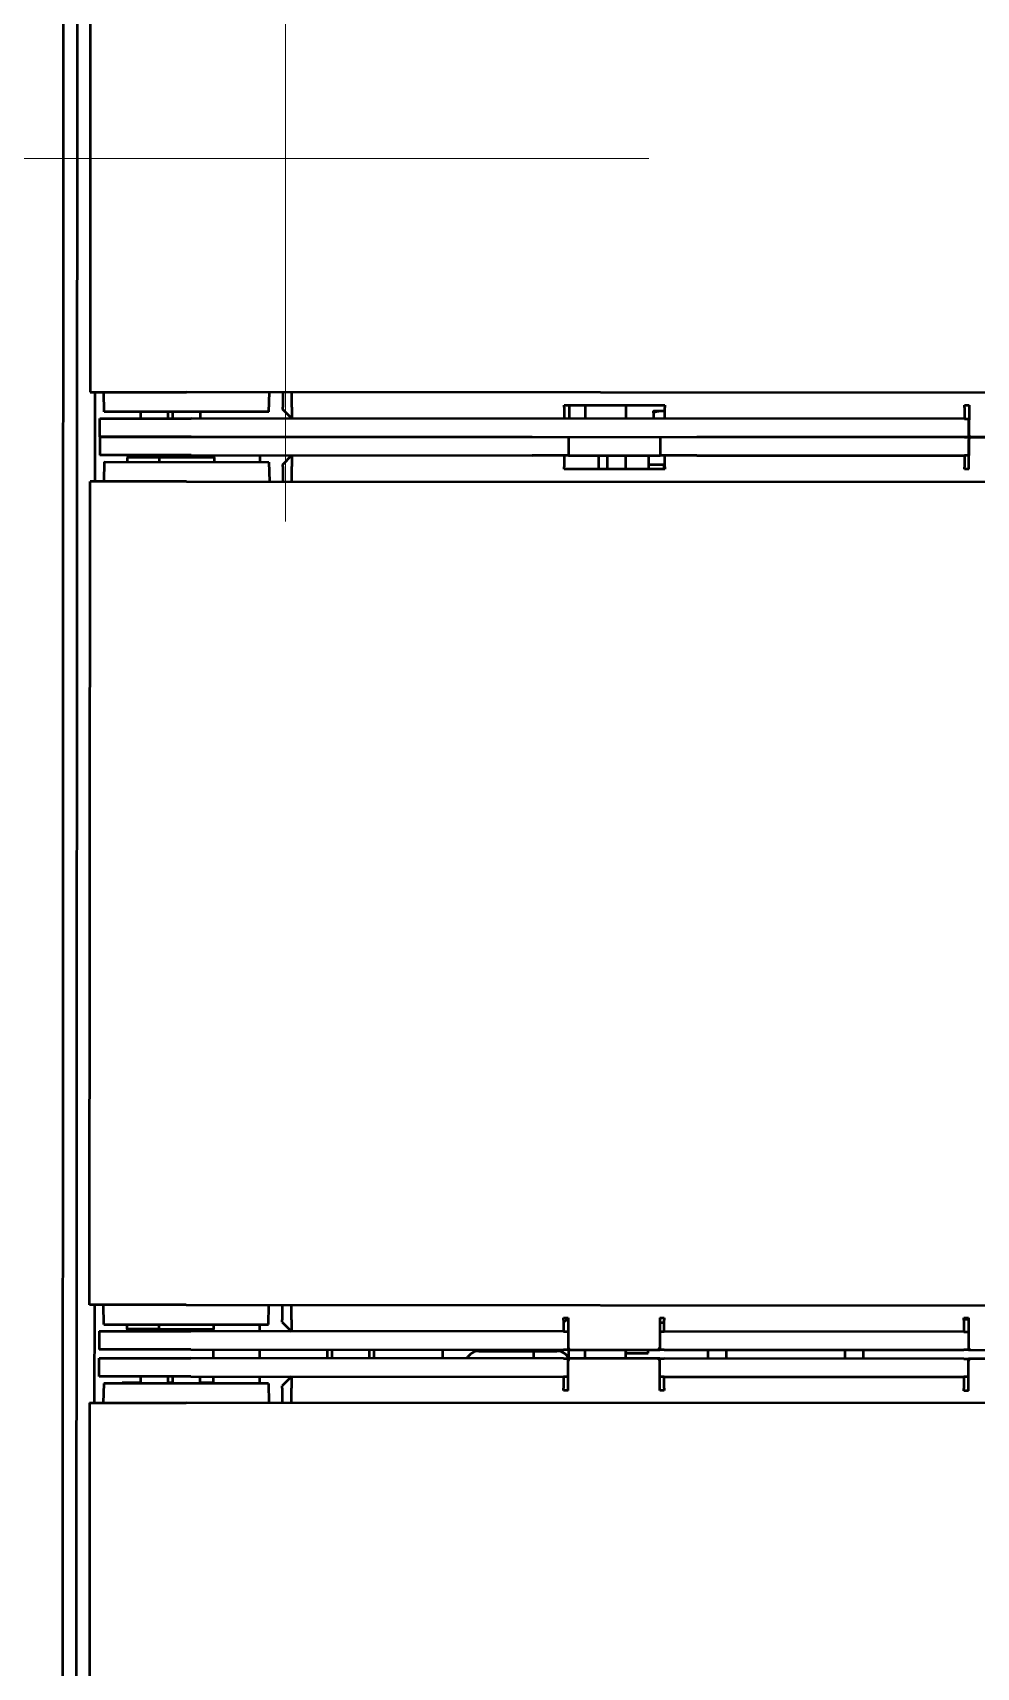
# Model space of a CAD drawing. Header units: millimetres. Extents: x 845401 to 948039, y 511594 to 550263.
# Drawn here: x 913087.3 to 913293.5, y 536170.3 to 536527.6 of the extents above; entities that cross this region are included whole.
import ezdxf

# ---------------------------------------------------------------- set-up
doc = ezdxf.new("R2010")
doc.units = ezdxf.units.MM
doc.layers.add('00', color=7, linetype='Continuous')
doc.layers.add('A-剖-0.10mm.......SECT-L01', color=255, linetype='Continuous', lineweight=18)
doc.layers.add('可见 (ISO)', color=7, linetype='Continuous', lineweight=50)

# ---------------------------------------------------------------- blocks, each defined once
blk = doc.blocks.new('单件分离新结构核图')
at = {"layer": '可见 (ISO)'}
for p, q in [((4619356.37, 896118.98), (4619356.37, 894467.18)), ((4619359.37, 896105.08), (4619359.37, 894481.08)), ((4619362.27, 895282.63), (4619362.27, 895102.63)), ((4619362.27, 895102.63), (4619383.37, 895102.63)), ((4619363.37, 895083.13), (4619363.37, 895102.63)), ((4619365.37, 895098.38), (4619365.27, 895102.63)), ((4619745.37, 895102.63), (4619383.37, 895102.63)), ((4619401.37, 895098.38), (4619401.46, 895102.63)), ((4619404.37, 895102.63), (4619404.37, 895099.38)), ((4619406.37, 895099.38), (4619406.37, 895102.63)), ((4619465.87, 895099.38), (4619465.87, 895099.88)), ((4619465.87, 895099.88), (4619487.87, 895099.88)), ((4619466.97, 895099.88), (4619466.97, 895096.88)), ((4619470.57, 895096.88), (4619470.57, 895099.88)), ((4619479.37, 895099.88), (4619479.37, 895096.88)), ((4619487.87, 895099.88), (4619487.87, 895099.38)), ((4619553.37, 895099.38), (4619553.37, 895099.88)), ((4619553.37, 895099.88), (4619554.37, 895099.88)), ((4619554.37, 895099.88), (4619554.37, 895093.38)), ((4619364.37, 895096.88), (4619384.37, 895096.88)), ((4619364.37, 895092.88), (4619364.37, 895096.88)), ((4619401.37, 895098.38), (4619365.37, 895098.38)), ((4619373.37, 895096.88), (4619373.37, 895098.38)), ((4619379.37, 895096.88), (4619379.37, 895098.38)), ((4619380.37, 895096.88), (4619380.37, 895098.38)), ((4619553.37, 895096.88), (4619384.37, 895096.88)), ((4619386.37, 895096.88), (4619386.37, 895098.38)), ((4619404.37, 895098.88), (4619404.37, 895099.38)), ((4619406.37, 895096.88), (4619404.37, 895098.88)), ((4619406.37, 895099.38), (4619406.37, 895096.88)), ((4619465.87, 895099.38), (4619465.87, 895096.88)), ((4619487.42, 895098.58), (4619485.42, 895098.58)), ((4619485.42, 895098.22), (4619485.42, 895096.88)), ((4619487.87, 895098.58), (4619487.42, 895098.58)), ((4619487.87, 895096.88), (4619487.87, 895099.38)), ((4619553.37, 895099.38), (4619553.37, 895096.88)), ((4619553.37, 895096.88), (4619554.37, 895096.88)), ((4619554.37, 895092.88), (4619554.37, 895096.88)), ((4619364.37, 895092.88), (4619384.37, 895092.88)), ((4619364.37, 895092.88), (4619364.37, 895088.88)), ((4619384.37, 895092.88), (4619364.37, 895092.88)), ((4619458.87, 895092.88), (4619384.37, 895092.88)), ((4619384.37, 895092.88), (4619553.37, 895092.88)), ((4619466.87, 895092.88), (4619466.87, 895088.88)), ((4619486.87, 895092.88), (4619486.87, 895088.88)), ((4619553.37, 895092.88), (4619494.87, 895092.88)), ((4619553.37, 895092.88), (4619554.37, 895092.88)), ((4619554.37, 895092.88), (4619553.37, 895092.88)), ((4619554.87, 895092.88), (4619554.37, 895092.88)), ((4619554.37, 895092.88), (4619554.37, 895088.88)), ((4619554.37, 895092.88), (4619554.87, 895092.88)), ((4619573.87, 895092.88), (4619554.87, 895092.88)), ((4619554.87, 895092.88), (4619573.87, 895092.88)), ((4619554.37, 895085.88), (4619554.37, 895092.38)), ((4619384.37, 895088.88), (4619364.37, 895088.88)), ((4619365.37, 895087.38), (4619365.27, 895083.13)), ((4619365.37, 895087.38), (4619401.37, 895087.38)), ((4619370.87, 895088.88), (4619370.37, 895088.38)), ((4619377.37, 895088.38), (4619370.37, 895088.38)), ((4619370.37, 895088.38), (4619370.37, 895087.38)), ((4619377.87, 895088.88), (4619377.37, 895088.38)), ((4619389.37, 895088.38), (4619377.37, 895088.38)), ((4619377.37, 895088.38), (4619377.37, 895087.38)), ((4619384.37, 895088.88), (4619458.87, 895088.88)), ((4619388.87, 895088.88), (4619389.37, 895088.38)), ((4619389.37, 895088.38), (4619389.37, 895088.88)), ((4619389.37, 895088.38), (4619389.37, 895087.38)), ((4619399.37, 895088.88), (4619399.37, 895087.38)), ((4619401.37, 895087.38), (4619401.46, 895083.13)), ((4619404.37, 895086.88), (4619406.37, 895088.88)), ((4619404.37, 895086.38), (4619404.37, 895086.88)), ((4619404.37, 895086.38), (4619404.37, 895083.13)), ((4619406.37, 895088.88), (4619406.37, 895086.38)), ((4619406.37, 895083.13), (4619406.37, 895086.38)), ((4619465.48, 895088.88), (4619458.87, 895088.88)), ((4619465.87, 895088.88), (4619465.48, 895088.88)), ((4619466.87, 895088.88), (4619465.87, 895088.88)), ((4619465.87, 895088.88), (4619465.87, 895086.38)), ((4619465.87, 895085.88), (4619465.87, 895086.38)), ((4619487.87, 895085.88), (4619465.87, 895085.88)), ((4619466.87, 895088.88), (4619470.87, 895088.88)), ((4619470.87, 895088.88), (4619482.87, 895088.88)), ((4619473.37, 895088.88), (4619473.37, 895085.88)), ((4619475.37, 895085.88), (4619475.37, 895088.88)), ((4619479.37, 895085.88), (4619479.37, 895088.88)), ((4619482.87, 895088.88), (4619486.87, 895088.88)), ((4619484.37, 895085.88), (4619484.37, 895088.88)), ((4619484.57, 895086.88), (4619487.87, 895086.88)), ((4619487.87, 895088.88), (4619486.87, 895088.88)), ((4619487.71, 895086.88), (4619487.71, 895085.88)), ((4619487.87, 895086.38), (4619487.87, 895088.88)), ((4619488.25, 895088.88), (4619487.87, 895088.88)), ((4619487.87, 895086.38), (4619487.87, 895085.88)), ((4619494.87, 895088.88), (4619488.25, 895088.88)), ((4619494.87, 895088.88), (4619553.37, 895088.88)), ((4619554.37, 895088.88), (4619553.37, 895088.88)), ((4619553.37, 895088.88), (4619553.37, 895086.38)), ((4619553.37, 895085.88), (4619553.37, 895086.38)), ((4619554.37, 895085.88), (4619553.37, 895085.88)), ((4619383.37, 895083.13), (4619362.27, 895083.13)), ((4619362.27, 894903.13), (4619362.27, 895083.13)), ((4619383.37, 895083.13), (4619745.37, 895083.13)), ((4619383.37, 894903.13), (4619362.27, 894903.13)), ((4619363.37, 894881.73), (4619363.37, 894903.13)), ((4619365.37, 894898.88), (4619365.27, 894903.13)), ((4619383.37, 894903.13), (4619745.37, 894903.13)), ((4619401.37, 894898.88), (4619401.46, 894903.13)), ((4619404.37, 894903.13), (4619404.37, 894899.88)), ((4619404.37, 894899.38), (4619404.37, 894899.88)), ((4619406.37, 894899.88), (4619406.37, 894903.13)), ((4619406.37, 894899.88), (4619406.37, 894897.38)), ((4619465.87, 894899.88), (4619465.87, 894900.38)), ((4619465.87, 894900.38), (4619466.87, 894900.38)), ((4619465.87, 894899.88), (4619465.87, 894897.38)), ((4619466.87, 894900.38), (4619466.87, 894893.88)), ((4619486.87, 894900.38), (4619486.87, 894893.88)), ((4619486.87, 894900.38), (4619487.87, 894900.38)), ((4619487.87, 894900.38), (4619487.87, 894899.88)), ((4619487.87, 894897.38), (4619487.87, 894899.88)), ((4619553.37, 894899.88), (4619553.37, 894900.38)), ((4619553.37, 894900.38), (4619554.37, 894900.38)), ((4619553.37, 894900.08), (4619554.37, 894900.08)), ((4619553.37, 894899.88), (4619553.37, 894897.38)), ((4619554.37, 894900.38), (4619554.37, 894893.88)), ((4619364.37, 894897.38), (4619364.37, 894893.38)), ((4619364.37, 894897.38), (4619384.37, 894897.38)), ((4619365.37, 894898.88), (4619401.37, 894898.88)), ((4619370.37, 894898.88), (4619370.37, 894897.88)), ((4619370.37, 894897.88), (4619377.37, 894897.88)), ((4619370.87, 894897.38), (4619370.37, 894897.88)), ((4619377.37, 894898.88), (4619377.37, 894897.88)), ((4619377.37, 894897.88), (4619389.37, 894897.88)), ((4619377.87, 894897.38), (4619377.37, 894897.88)), ((4619465.87, 894897.38), (4619384.37, 894897.38)), ((4619388.87, 894897.38), (4619389.37, 894897.88)), ((4619389.37, 894898.88), (4619389.37, 894897.88)), ((4619389.37, 894897.38), (4619389.37, 894897.88)), ((4619399.37, 894898.88), (4619399.37, 894897.38)), ((4619404.37, 894899.38), (4619406.37, 894897.38)), ((4619465.87, 894897.38), (4619466.87, 894897.38)), ((4619466.87, 894897.38), (4619466.87, 894893.38)), ((4619486.87, 894899.38), (4619487.87, 894899.38)), ((4619486.87, 894897.38), (4619486.87, 894893.38)), ((4619486.87, 894897.38), (4619487.87, 894897.38)), ((4619553.37, 894897.38), (4619487.87, 894897.38)), ((4619553.37, 894897.38), (4619554.37, 894897.38)), ((4619554.37, 894897.38), (4619554.37, 894893.38)), ((4619384.37, 894893.38), (4619364.37, 894893.38)), ((4619384.37, 894893.38), (4619465.87, 894893.38)), ((4619389.37, 894891.48), (4619389.37, 894893.38)), ((4619399.37, 894893.38), (4619399.37, 894891.48)), ((4619414.27, 894891.48), (4619414.27, 894893.38)), ((4619415.27, 894891.48), (4619415.27, 894893.38)), ((4619423.47, 894891.48), (4619423.47, 894893.38)), ((4619424.47, 894891.48), (4619424.47, 894893.38)), ((4619439.37, 894893.38), (4619439.37, 894891.48)), ((4619447.37, 894893.08), (4619464.37, 894893.08)), ((4619459.37, 894891.48), (4619459.37, 894893.08)), ((4619466.87, 894893.38), (4619465.87, 894893.38)), ((4619466.87, 894893.38), (4619467.37, 894893.38)), ((4619466.97, 894893.38), (4619466.97, 894891.57)), ((4619467.37, 894893.38), (4619486.37, 894893.38)), ((4619470.57, 894891.48), (4619470.57, 894893.38)), ((4619479.37, 894893.13), (4619479.37, 894893.38)), ((4619479.37, 894893.13), (4619479.37, 894891.48)), ((4619479.87, 894892.63), (4619484.37, 894892.63)), ((4619484.37, 894892.63), (4619484.37, 894893.38)), ((4619486.37, 894893.38), (4619486.87, 894893.38)), ((4619487.87, 894893.38), (4619486.87, 894893.38)), ((4619487.87, 894893.38), (4619553.37, 894893.38)), ((4619497.37, 894893.38), (4619497.37, 894891.48)), ((4619501.37, 894893.38), (4619501.37, 894891.48)), ((4619527.37, 894893.38), (4619527.37, 894891.48)), ((4619531.37, 894893.38), (4619531.37, 894891.48)), ((4619554.37, 894893.38), (4619553.37, 894893.38)), ((4619554.37, 894893.38), (4619554.87, 894893.38)), ((4619554.87, 894893.38), (4619573.87, 894893.38)), ((4619364.37, 894891.48), (4619384.37, 894891.48)), ((4619364.37, 894887.48), (4619364.37, 894891.48)), ((4619465.87, 894891.48), (4619384.37, 894891.48)), ((4619465.87, 894891.48), (4619466.87, 894891.48)), ((4619467.37, 894891.48), (4619466.87, 894891.48)), ((4619466.87, 894887.48), (4619466.87, 894891.48)), ((4619466.87, 894884.48), (4619466.87, 894890.98)), ((4619486.37, 894891.48), (4619467.37, 894891.48)), ((4619486.87, 894891.48), (4619486.37, 894891.48)), ((4619486.87, 894891.48), (4619487.87, 894891.48)), ((4619486.87, 894887.48), (4619486.87, 894891.48)), ((4619486.87, 894884.48), (4619486.87, 894890.98)), ((4619553.37, 894891.48), (4619487.87, 894891.48)), ((4619553.37, 894891.48), (4619554.37, 894891.48)), ((4619554.87, 894891.48), (4619554.37, 894891.48)), ((4619554.37, 894887.48), (4619554.37, 894891.48)), ((4619554.37, 894884.48), (4619554.37, 894890.98)), ((4619573.87, 894891.48), (4619554.87, 894891.48)), ((4619384.37, 894887.48), (4619364.37, 894887.48)), ((4619365.37, 894885.98), (4619365.27, 894881.73)), ((4619401.37, 894885.98), (4619365.37, 894885.98)), ((4619369.37, 894886.18), (4619373.37, 894886.18)), ((4619369.37, 894885.98), (4619369.37, 894886.18)), ((4619373.37, 894887.48), (4619373.37, 894885.98)), ((4619379.37, 894887.48), (4619379.37, 894885.98)), ((4619379.37, 894886.18), (4619380.37, 894886.18)), ((4619380.37, 894887.48), (4619380.37, 894885.98)), ((4619384.37, 894887.48), (4619465.87, 894887.48)), ((4619386.37, 894887.48), (4619386.37, 894885.98)), ((4619386.37, 894886.18), (4619389.37, 894886.18)), ((4619389.37, 894886.18), (4619389.37, 894887.48)), ((4619399.37, 894887.48), (4619399.37, 894885.98)), ((4619401.37, 894885.98), (4619401.46, 894881.73)), ((4619406.37, 894887.48), (4619404.37, 894885.48)), ((4619404.37, 894884.98), (4619404.37, 894885.48)), ((4619406.37, 894887.48), (4619406.37, 894884.98)), ((4619466.87, 894887.48), (4619465.87, 894887.48)), ((4619465.87, 894887.48), (4619465.87, 894884.98)), ((4619487.87, 894887.48), (4619486.87, 894887.48)), ((4619487.87, 894887.48), (4619553.37, 894887.48)), ((4619487.87, 894884.98), (4619487.87, 894887.48)), ((4619554.37, 894887.48), (4619553.37, 894887.48)), ((4619553.37, 894887.48), (4619553.37, 894884.98)), ((4619362.27, 894881.73), (4619383.37, 894881.73)), ((4619362.27, 894881.73), (4619362.27, 894701.73)), ((4619745.37, 894881.73), (4619383.37, 894881.73)), ((4619404.37, 894884.98), (4619404.37, 894881.73)), ((4619406.37, 894881.73), (4619406.37, 894884.98)), ((4619465.87, 894884.48), (4619465.87, 894884.98)), ((4619466.87, 894884.48), (4619465.87, 894884.48)), ((4619487.87, 894884.48), (4619486.87, 894884.48)), ((4619487.87, 894884.98), (4619487.87, 894884.48)), ((4619553.37, 894884.48), (4619553.37, 894884.98)), ((4619554.37, 894884.48), (4619553.37, 894884.48))]:
    blk.add_line(p, q, dxfattribs=at)
for centre, radius, start, end in [((4619554.87, 895093.38), 0.5, 180, 270), ((4619554.87, 895092.38), 0.5, 90, 180), ((4619484.57, 895086.68), 0.2, 90, 180), ((4619464.37, 894902.08), 3, 300, 325.4819), ((4619447.37, 894890.08), 3, 90, 152.1819), ((4619464.37, 894890.08), 3, 29.8099, 90), ((4619467.37, 894893.88), 0.5, 180, 270), ((4619479.87, 894893.13), 0.5, 180, 270), ((4619486.37, 894893.88), 0.5, 270, 0), ((4619554.87, 894893.88), 0.5, 180, 270), ((4619467.37, 894890.98), 0.5, 90, 180), ((4619464.37, 894890.08), 3, 27.8181, 29.8099), ((4619486.37, 894890.98), 0.5, 0, 90), ((4619554.87, 894890.98), 0.5, 90, 180)]:
    blk.add_arc(centre, radius, start, end, dxfattribs=at)
for points, weights in [([(4619487.42, 895098.58), (4619486.49, 895098.58), (4619485.42, 895098.22)], [1, 1.0379548493, 1]), ([(4619485.42, 895098.22), (4619485.42, 895098.58), (4619485.42, 895098.58)], [1, 1.0379548493, 1]), ([(4619487.87, 895098.56), (4619487.64, 895098.58), (4619487.42, 895098.58)], [1.01360535693, 1.00888049391, 1])]:
    blk.add_rational_spline(points, weights, degree=2, dxfattribs=at)
blk = doc.blocks.new('C线')
at = {"layer": 'A-剖-0.10mm.......SECT-L01', "color": 1, "rotation": 359.9712527628268}
blk.add_blockref('单件分离新结构核图', (-3624841.16, -417498.02, 12.69), dxfattribs=at)
blk = doc.blocks.new('BC线平台')
at = {"layer": 'A-剖-0.10mm.......SECT-L01'}
h = blk.add_hatch(dxfattribs=at)
h.set_pattern_fill('CROSS', color=2, scale=50)
h.set_pattern_definition([(0, (691447.87, 341554.85), (317.5, 317.5), [158.75, -476.25]), (90, (691527.24, 341475.47), (-317.5, 317.5), [158.75, -476.25])])
h.paths.add_polyline_path([(791174.13, 370096.42), (802932.03, 370096.42), (802932.03, 366396.42), (791174.13, 366396.42)])

msp = doc.modelspace()

# ---------------------------------------------------------------- block references
at = {"layer": '00'}
for name, p in [('BC线平台', (120688.34, 168041.31, -0.98)), ('C线', (-81869.83, 61162.22))]:
    msp.add_blockref(name, p, dxfattribs=at)

doc.saveas('drawing.dxf')
